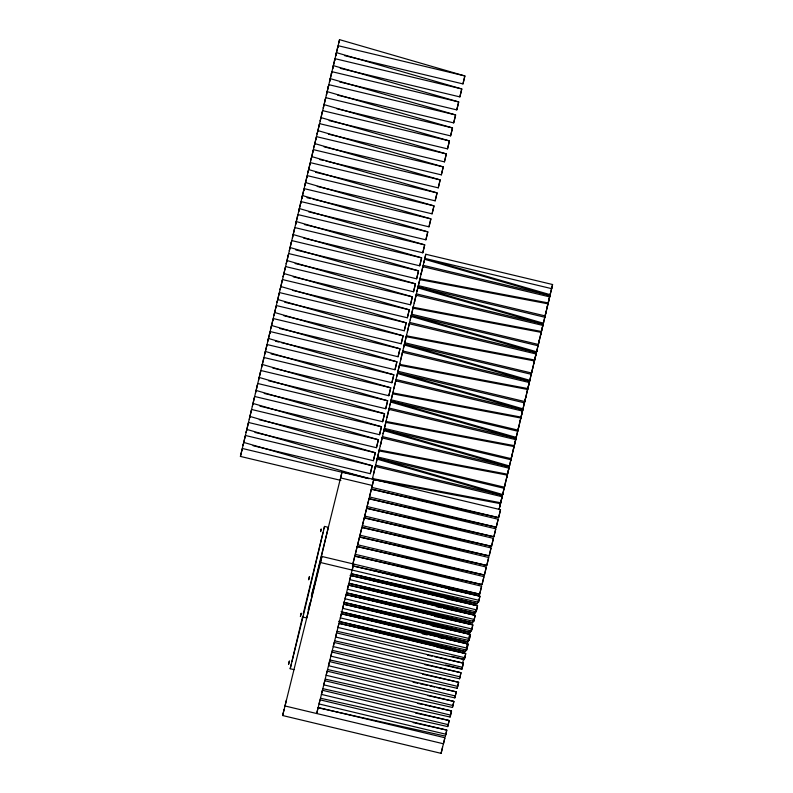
<?xml version="1.0" encoding="UTF-8"?>
<svg xmlns="http://www.w3.org/2000/svg" width="793" height="793" viewBox="0 0 793 793"><rect width="100%" height="100%" fill="white"/><g stroke="black" fill="none" stroke-linecap="round" stroke-linejoin="round"><path stroke-width="1.19" d="M537.922 346.204L538.08 345.54L537.892 346.293M548.052 303.55L552.582 284.518L425.811 254.256L424.156 261.204M318.132 707.485L316.694 713.531L353.163 565.944L479.934 596.197L478.496 602.244L351.249 573.904M445.835 734.219L446.796 730.095L320.025 699.832L319.064 703.966L445.835 734.219L445.359 736.132L318.112 707.792M448.194 724.663L449.165 720.53L322.394 690.277L321.423 694.4L448.194 724.663L447.728 726.576L320.481 698.227M450.563 715.098L451.524 710.964L324.753 680.711L323.792 684.845L450.563 715.098L450.087 717.011L322.85 688.661M452.932 705.532L453.893 701.399L327.122 671.146L326.161 675.279L452.932 705.532L452.456 707.445L325.209 679.105M455.301 695.967L456.262 691.843L329.491 661.58L328.53 665.714L455.301 695.967L454.825 697.88L327.578 669.54M457.66 686.401L458.632 682.277L331.861 652.015L330.899 656.148L457.66 686.401L457.194 688.314L329.947 659.974M460.029 676.845L460.991 672.712L334.22 642.459L333.258 646.582L460.029 676.845L459.563 678.758L332.317 650.409M462.398 667.28L463.36 663.146L336.589 632.893L335.627 637.017L462.398 667.28L461.922 669.193L334.686 640.843M464.767 657.714L465.729 653.581L338.958 623.328L337.996 627.461L464.767 657.714L464.292 659.627L337.045 631.287M467.136 648.149L468.098 644.015L341.327 613.762L340.366 617.896L467.136 648.149L466.661 650.062L339.414 621.722M469.496 638.583L470.467 634.459L343.696 604.197L342.725 608.33L469.496 638.583L469.03 640.496L341.783 612.156M520.902 417.742L529.288 382.523L402.517 352.27M471.865 629.027L472.826 624.894L346.055 594.641L345.094 598.765L471.865 629.027L471.389 630.941L344.152 602.591M527.682 389.194L536.078 353.975L409.297 323.752M474.234 619.462L475.195 615.328L348.424 585.075L347.463 589.199L474.234 619.462L473.758 621.375L346.511 593.025M534.472 360.646L542.868 325.427L416.087 295.204M541.262 332.098L549.658 296.879L422.867 266.646M476.603 609.896L477.564 605.763L350.793 575.51L349.832 579.643L476.603 609.896L476.127 611.809L348.88 583.47M244.918 437.528L245.017 437.112M248.011 424.533L248.11 424.116M249.359 418.902L249.23 419.398M251.103 411.547L251.193 411.131M252.442 405.907L252.323 406.403M255.534 392.922L255.405 393.417M258.627 379.926L258.498 380.422M261.71 366.931L261.591 367.427M264.803 353.936L264.674 354.431M266.547 346.581L266.646 346.164M267.895 340.95L267.766 341.446M270.978 327.955L270.859 328.451M272.723 320.59L272.822 320.184M274.071 314.96L273.942 315.455M291.259 242.638L291.358 242.222M294.352 229.643L294.451 229.227M309.795 164.686L309.894 164.27M376.516 461.605L376.388 462.101M380.749 443.812L380.65 444.229M381.958 438.688L382.057 438.271M390.087 404.509L389.968 405.005M396.877 375.961L396.698 376.705M402.329 353.044L402.418 352.627M403.667 347.413L403.429 348.395M410.457 318.855L410.219 319.847M415.899 295.948L415.998 295.531M505.379 483.026L505.478 482.61M516.312 437.072L516.412 436.656M523.093 408.524L523.192 408.108M525.749 397.382L525.848 396.966M544.811 317.24L544.682 317.735L544.811 317.24L418.06 286.937L417.584 288.85M551.492 289.108L551.65 288.444L551.472 289.187M241.924 450.107L241.845 450.464M243.074 445.299L243.233 444.635L242.995 445.636M246.167 432.314L246.326 431.65L246.137 432.393M254.285 398.136L254.127 398.8L254.256 398.284M257.378 385.14L257.299 385.497M260.461 372.155L260.382 372.502M263.554 359.16L263.474 359.516M269.729 333.169L269.58 333.813L269.699 333.328M275.914 307.188L275.835 307.545M277.064 302.381L277.213 301.717L277.035 302.47M278.997 294.193L278.918 294.55M280.147 289.386L280.306 288.731L280.068 289.723M283.24 276.4L283.398 275.736L283.16 276.727M285.153 268.361L285.024 268.877L285.183 268.212M286.332 263.405L286.481 262.741L286.243 263.732M288.265 255.217L288.117 255.861L288.236 255.366M289.415 250.41L289.574 249.745L289.336 250.747M292.508 237.424L292.667 236.76L292.429 237.751M295.601 224.429L295.749 223.765L295.511 224.756M297.544 216.241L297.454 216.598M298.683 211.434L298.842 210.769L298.604 211.761M300.597 203.395L300.468 203.91L300.716 202.919M301.776 198.438L301.935 197.774L301.697 198.775M303.689 190.409L303.56 190.915L303.798 189.923M304.869 185.453L305.018 184.789L304.78 185.78M306.722 177.612L306.812 177.265M307.952 172.458L308.11 171.794L307.872 172.785M312.987 151.275L312.839 151.919L313.066 150.948M311.044 159.462L311.203 158.798L310.906 160.037M314.137 146.467L314.286 145.813L313.988 147.042M316.08 138.279L315.921 138.924L316.04 138.438M317.22 133.482L317.378 132.818L317.081 134.057M320.313 120.486L320.471 119.822L320.174 121.061M323.405 107.491L323.554 106.827L323.257 108.066M325.259 99.66L325.487 98.728M326.488 94.496L326.647 93.842L326.349 95.071M328.431 86.308L328.282 86.952L328.57 85.743M329.581 81.51L329.739 80.846L329.442 82.085M331.524 73.323L331.375 73.957L331.662 72.748M332.673 68.515L332.822 67.851L332.525 69.09M334.616 60.327L334.458 60.972L334.755 59.753M335.756 55.52L335.915 54.856L335.617 56.095M337.699 47.332L337.55 47.976L337.669 47.481M338.849 42.535L339.007 41.87L338.71 43.1M321.026 529.823C321.869 526.274 319.896 534.551 320.838 530.646M372.71 477.584L372.631 477.941M375.267 466.829L375.188 467.176M379.5 449.036L379.351 449.681L379.53 448.957M383.207 433.474L383.356 432.809L383.178 433.553M386.29 420.488L386.211 420.845M387.44 415.681L387.519 415.324M388.848 409.723L388.768 410.08M393.08 391.94L393.001 392.287M395.638 381.175L395.558 381.532M399.87 363.392L399.781 363.739M406.65 334.834L406.571 335.191M409.158 324.307L409.208 324.079M413.44 306.286L413.292 306.95L413.47 306.207M417.148 290.724L417.306 290.06L417.009 291.299M420.231 277.738L420.151 278.095M422.788 266.983L422.639 267.618L422.758 267.132M423.938 262.176L424.086 261.512L423.789 262.751M502.831 493.752L502.683 494.396L502.851 493.672M503.981 488.954L508.928 468.167L382.157 437.914M506.628 477.812L506.786 477.148L506.608 477.892M509.621 465.204L509.542 465.56M507.322 474.848L515.718 439.619L388.947 409.366M512.268 454.062L512.189 454.419M513.418 449.264L513.577 448.6L513.388 449.344M517.551 431.858L522.508 411.071L395.737 380.818M519.058 425.514L518.979 425.871M520.208 420.716L520.357 420.052L520.178 420.796M524.342 403.31L524.5 402.646L524.322 403.389M526.998 392.158L527.147 391.504L526.968 392.248M529.982 379.56L529.902 379.916M531.132 374.752L531.29 374.098L531.102 374.841M532.638 368.418L532.559 368.775M536.772 351.012L536.623 351.656L536.802 350.932M539.418 339.87L539.27 340.514L539.448 339.791M540.568 335.062L540.727 334.398L540.548 335.152M543.562 322.464L543.483 322.82M546.208 311.322L546.129 311.679M547.358 306.514L547.517 305.85L547.339 306.594M550.352 293.916L550.193 294.55L550.372 293.826M282.179 280.871L282.011 281.555M319.301 124.719L319.004 125.948L319.133 125.443M322.394 111.724L322.097 112.963L322.226 112.447M340.881 480.399L240.418 456.421L339.543 39.65L464.876 75.95L462.963 83.909L344.568 55.649M293.995 669.629L290.188 668.717L291.328 663.949M291.893 661.56L302.668 616.24M303.233 613.851L323.038 532.43M302.976 617.073L324.525 526.423L328.332 527.335L306.772 617.985L302.976 617.073L290.188 668.717M318.855 707.663L444.903 737.748L441.096 753.35L282.635 715.534L284.072 709.487M286.442 699.922L285.004 705.968L443.465 743.784L444.903 737.748M308.18 609.986L309.875 602.829M312.145 593.293L313.85 586.136M352.905 563.892L354.818 555.943L481.589 586.196L479.676 594.155L321.938 556.468L320.501 562.515L478.962 600.331M342.061 471.865L340.623 477.911L372.314 485.475L373.751 479.428L371.838 487.388L498.609 517.641L500.522 509.691L342.061 471.865L313.701 586.691M253.076 445.716L370.281 473.689L372.195 465.729L246.861 429.429L246.385 431.342M254.969 432.433L373.374 460.693L375.277 452.734L249.944 416.434L249.478 418.347M259.261 419.725L376.457 447.698L378.37 439.738L253.036 403.449L252.561 405.352M259.955 406.165L379.55 434.703L381.463 426.753L256.129 390.453L255.653 392.366M264.238 393.457L382.642 421.717L384.546 413.758L259.212 377.458L258.746 379.371M268.53 380.749L385.725 408.722L387.638 400.762L262.305 364.463L261.829 366.376M272.812 368.041L388.818 395.727L390.731 387.777L265.397 351.477L264.921 353.391M271.117 353.906L391.911 382.732L393.814 374.782L268.48 338.482L268.014 340.395M281.386 342.626L394.993 369.746L396.906 361.786L271.573 325.487L271.097 327.4M279.691 328.49L398.086 356.751L399.999 348.791L274.665 312.492L274.19 314.405M283.973 315.783L401.179 343.756L403.082 335.806L277.748 299.506L277.282 301.419M284.667 302.222L404.261 330.76L406.175 322.81L280.841 286.511L280.365 288.424M292.548 290.367L407.354 317.775L409.267 309.815L283.934 273.516L283.458 275.429M293.241 276.807L410.447 304.78L412.35 296.82L287.016 260.52L286.551 262.433M295.135 263.534L413.53 291.784L415.443 283.835L290.109 247.535L289.633 249.448M295.829 249.964L416.622 278.799L418.535 270.839L293.202 234.54L292.726 236.453M303.709 238.118L419.715 265.804L421.628 257.844L296.285 221.544L295.819 223.457M304.403 224.548L422.798 252.808L424.711 244.849L299.377 208.559L298.902 210.462M308.685 211.84L425.891 239.813L427.804 231.863L302.47 195.564L301.994 197.477M312.977 199.132L428.983 226.828L430.896 218.868L305.553 182.568L305.087 184.482M317.259 186.434L432.066 213.832L433.979 205.873L308.646 169.573L308.17 171.486M315.564 172.299L435.159 200.837L437.072 192.887L311.738 156.588L311.262 158.501M325.834 161.019L438.251 187.842L440.165 179.892L314.821 143.592L314.355 145.506M324.139 146.883L441.334 174.857L443.247 166.897L317.914 130.597L317.438 132.51M328.421 134.176L444.427 161.861L446.34 153.901L321.006 117.602L320.531 119.515M329.115 120.605L447.52 148.866L449.433 140.916L324.089 104.617L323.623 106.53M336.995 108.76L450.602 135.871L452.516 127.921L327.182 91.621L326.706 93.534M337.689 95.2L453.695 122.885L455.608 114.926L330.275 78.626L329.799 80.539M339.582 81.917L456.788 109.89L458.701 101.93L333.357 65.631L332.891 67.544M340.276 68.357L459.871 96.895L461.784 88.945L336.45 52.645L335.974 54.558M462.963 83.909L464.876 75.95L338.105 45.697L336.192 53.646M414.452 302.064L414.62 301.33M421.242 273.506L421.46 272.584M372.264 479.458L425.811 254.256M352.191 570.078L353.628 564.031L353.044 566.42M441.096 753.35L442.534 747.303M499.194 509.047L502.138 496.725L375.367 466.462M500.532 503.396L504.13 488.29L377.319 458.235L376.635 461.05M502.187 496.448L505.062 484.354M508.977 467.9L511.852 455.806M514.112 446.3L517.71 431.194L390.899 401.139L390.215 403.954M515.757 439.352L518.632 427.258M522.547 410.794L525.422 398.71M529.337 382.246L532.212 370.162M536.127 353.698L539.002 341.614M542.918 325.15L545.792 313.066M549.708 296.602L552.582 284.518M445.359 736.132L446.796 730.095L413.183 722.601M465.957 649.517L465.471 651.529L339.434 623.457M499.084 509.532L500.482 503.674L373.483 479.686M447.728 726.576L449.165 720.53L415.552 713.046M468.316 639.951L467.84 641.973L341.803 613.891M450.087 717.011L451.524 710.964L425.117 705.086M452.456 707.445L453.893 701.399L427.486 695.52M470.685 630.395L470.209 632.408L344.162 604.325M473.054 620.83L472.578 622.842L346.531 594.77M454.825 697.88L456.262 691.843L437.052 687.561M457.194 688.314L458.632 682.277L422.619 674.248M475.423 611.264L474.938 613.276L348.9 585.204M477.792 601.699L477.307 603.711L350.06 575.371M459.563 678.758L460.991 672.712L424.979 664.693M461.922 669.193L463.36 663.146L434.554 656.733M464.292 659.627L465.729 653.581L436.923 647.167M466.661 650.062L468.098 644.015L446.489 639.208M469.03 640.496L470.467 634.459L432.046 625.895M471.389 630.941L472.826 624.894L434.415 616.339M473.758 621.375L475.195 615.328L443.981 608.38M476.127 611.809L477.564 605.763L446.35 598.814M478.496 602.244L479.934 596.197L448.719 589.249M323.831 105.618L325.745 97.668L452.516 127.921L450.602 135.871M326.924 92.622L328.837 84.673L455.608 114.926L453.695 122.885M330.017 79.637L331.93 71.677L458.701 101.93L456.788 109.89M333.1 66.642L335.013 58.682L461.784 88.945L459.871 96.895M305.295 183.579L307.208 175.62L433.979 205.873L432.066 213.832M308.388 170.584L310.301 162.624L437.072 192.887L435.159 200.837M311.48 157.589L313.394 149.639L440.165 179.892L438.251 187.842M314.563 144.594L316.476 136.644L443.247 166.897L441.334 174.857M317.656 131.608L319.569 123.649L446.34 153.901L444.427 161.861M320.749 118.613L322.662 110.653L449.433 140.916L447.52 148.866M289.851 248.536L291.765 240.586L418.535 270.839L416.622 278.799M292.944 235.551L294.857 227.591L421.628 257.844L419.715 265.804M296.027 222.555L297.94 214.596L424.711 244.849L422.798 252.808M299.12 209.56L301.033 201.6L427.804 231.863L425.891 239.813M302.212 196.565L304.125 188.615L430.896 218.868L428.983 226.828M271.315 326.498L273.228 318.538L399.999 348.791L398.086 356.751M274.408 313.503L276.321 305.543L403.082 335.806L401.179 343.756M277.491 300.507L279.404 292.558L406.175 322.81L404.261 330.76M280.583 287.512L282.496 279.562L409.267 309.815L407.354 317.775M283.676 274.527L285.589 266.567L412.35 296.82L410.447 304.78M286.759 261.531L288.672 253.572L415.443 283.835L413.53 291.784M252.779 404.45L254.692 396.49L381.463 426.753L379.55 434.703M255.871 391.455L257.784 383.505L384.546 413.758L382.642 421.717M258.954 378.469L260.867 370.509L387.638 400.762L385.725 408.722M262.047 365.474L263.96 357.514L390.731 387.777L388.818 395.727M265.14 352.479L267.053 344.529L393.814 374.782L391.911 382.732M268.222 339.483L270.135 331.533L396.906 361.786L394.993 369.746M240.418 456.421L242.331 448.461L367.912 478.437M243.51 443.426L245.424 435.476L372.195 465.729L370.281 473.689M246.603 430.44L248.506 422.481L375.277 452.734L373.374 460.693M249.686 417.445L251.599 409.485L378.37 439.738L376.457 447.698M414.184 303.124L416.404 293.886L543.175 324.149L540.955 333.377M420.974 274.576L423.194 265.338L549.965 295.591L547.745 304.829M393.824 388.778L396.034 379.54L522.805 409.793L520.595 419.031M400.614 360.22L402.824 350.982L529.595 381.245L527.385 390.483M407.404 331.672L409.614 322.434L536.385 352.697L534.165 361.935M380.243 445.874L382.464 436.636L509.235 466.889L507.014 476.127M387.034 417.326L389.244 408.088L516.015 438.341L513.805 447.579M373.453 474.422L375.674 465.184L502.445 495.437L500.224 504.675M510.742 460.485L510.92 459.742L384.109 429.687L383.425 432.502M466.016 649.259L465.471 651.529L338.7 621.276M466.571 646.989L467.384 643.579L363.333 618.748M468.385 639.693L467.84 641.973L341.069 611.71M468.931 637.423L469.753 634.013L365.702 609.183M470.755 630.128L470.209 632.408L343.438 602.145M473.124 620.572L472.578 622.842L346.997 592.867M475.493 611.006L474.938 613.276L349.366 583.311M477.852 601.441L477.307 603.711L351.735 573.745M483.948 576.63L482.045 584.59L355.274 554.327L357.177 546.377L483.948 576.63L482.045 584.59L354.798 556.24M486.317 567.064L484.414 575.024L357.643 544.771L359.546 536.811L486.317 567.064L484.414 575.024L357.167 546.684M488.686 557.509L486.773 565.459L360.002 535.206L361.915 527.246L488.686 557.509L486.773 565.459L359.536 537.119M491.055 547.943L489.142 555.893L362.371 525.64L364.284 517.68L491.055 547.943L489.142 555.893L361.895 527.553M493.424 538.378L491.511 546.337L364.74 516.074L366.653 508.125L493.424 538.378L491.511 546.337L364.265 517.988M495.784 528.812L493.88 536.772L367.109 506.509L369.013 498.559L495.784 528.812L493.88 536.772L366.634 508.422M498.153 519.246L496.24 527.206L369.469 496.953L371.382 488.994L498.153 519.246L496.24 527.206L369.003 498.866M339.067 41.563L339.543 39.65M243.292 444.338L243.768 442.425L369.102 478.724M323.931 528.832L324.525 526.423M311.332 596.257L313.106 589.09M282.635 715.534L321.938 556.468M417.366 289.762L417.842 287.849L543.175 324.149M410.576 318.31L413.222 307.258L541.431 331.474M403.786 346.858L406.432 335.806L534.641 360.022M397.006 375.406L399.642 364.354L527.851 388.57M352.786 564.368L372.314 485.475M462.696 662.77L463.538 659.122M481.589 586.196L479.676 594.155L352.429 565.805M500.522 509.691L498.609 517.641L371.362 489.301M548.221 302.916L420.012 278.71L419.319 281.525L418.06 286.937L543.393 323.237M419.794 279.612L548.003 303.828L545.128 315.911L418.357 285.658M413.004 308.16L541.213 332.376L538.338 344.459L411.567 314.206M406.224 336.708L534.432 360.924L531.558 373.007L404.787 342.754M399.434 365.266L527.642 389.472L524.768 401.555L397.997 371.302M521.07 417.118L392.862 392.902L392.168 395.727L390.899 401.139L516.233 437.439M392.644 393.814L520.852 418.02L517.978 430.113L391.207 399.85M514.28 445.666L386.072 421.45L385.378 424.275L384.109 429.687L509.443 465.987M385.854 422.362L514.062 446.568L511.188 458.661L384.417 428.398M507.49 474.214L379.282 449.998L378.588 452.823L377.319 458.235L502.663 494.535M379.064 450.91L507.272 475.126L504.398 487.209L377.627 456.956M372.492 478.556L500.7 502.762M436.784 606.774L441.582 607.844M422.481 633.855L427.278 634.925M439.282 637.602L444.09 638.672M427.348 655.127L432.155 656.198M413.044 682.208L417.852 683.279M420.25 683.814L427.457 685.42M429.856 685.955L434.653 687.025M417.921 703.48L422.719 704.551M319.847 159.591L323.435 160.444M306.99 197.705L310.578 198.567M551.611 288.642L424.84 258.389L550.173 294.689M538.041 345.748L411.27 315.485L536.603 351.785M531.251 374.296L404.48 344.033L529.813 380.333M275.399 341.198L278.987 342.061M524.46 402.844L397.689 372.591L523.023 408.881M372.779 570.355L479.22 595.761M363.234 578.206L368.021 579.346M370.41 579.921L476.851 605.327M360.874 587.772L474.482 614.882M351.329 595.622L356.107 596.762M358.505 597.337L472.122 624.448M351.349 605.753L356.136 606.893M358.525 607.468L363.313 608.608M348.989 615.318L353.767 616.458M356.166 617.033L360.944 618.173M349.772 625.637L354.57 626.777M356.979 627.352L361.777 628.502M364.175 629.077L465.015 653.145M451.574 656.317L463.578 659.181M445.607 665.02L461.219 668.747M424.632 259.291L549.965 295.591M411.052 316.397L536.385 352.697M404.261 344.945L529.595 381.245M397.471 373.493L522.805 409.793M390.681 402.041L516.015 438.341M383.901 430.589L509.235 466.889M377.111 459.137L502.445 495.437M288.593 664.276L289.336 661.144L288.593 664.276M300.418 616.458L301.171 613.326L300.418 616.458M308.705 579.673L309.458 576.541L308.705 579.673M499.996 505.696L499.838 506.36L499.996 505.696M533.937 362.946L533.778 363.61L533.937 362.946"/></g></svg>
